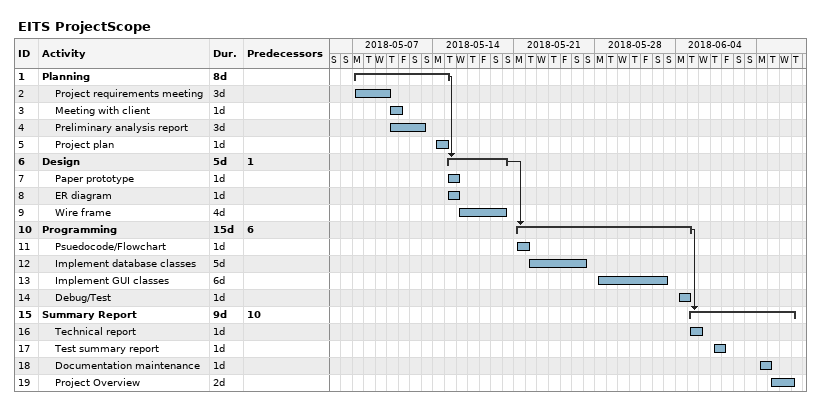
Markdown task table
EITS ProjectScope

| ID | Level | Task | Duration | Start | Finish | Predecessors |
|---|---|---|---|---|---|---|
| 1 | 1 | **Planning** | 8d | 2018-05-07 | 2018-05-15 |  |
| 2 | 2 | Project requirements meeting | 3d | 2018-05-07 | 2018-05-10 |  |
| 3 | 2 | Meeting with client | 1d | 2018-05-10 | 2018-05-11 |  |
| 4 | 2 | Preliminary analysis report | 3d | 2018-05-10 | 2018-05-13 |  |
| 5 | 2 | Project plan | 1d | 2018-05-14 | 2018-05-15 |  |
| 6 | 1 | **Design** | 5d | 2018-05-15 | 2018-05-20 | 1 |
| 7 | 2 | Paper prototype | 1d | 2018-05-15 | 2018-05-16 |  |
| 8 | 2 | ER diagram | 1d | 2018-05-15 | 2018-05-16 |  |
| 9 | 2 | Wire frame | 4d | 2018-05-16 | 2018-05-20 |  |
| 10 | 1 | **Programming** | 15d | 2018-05-21 | 2018-06-05 | 6 |
| 11 | 2 | Psuedocode/Flowchart | 1d | 2018-05-21 | 2018-05-22 |  |
| 12 | 2 | Implement database classes | 5d | 2018-05-22 | 2018-05-27 |  |
| 13 | 2 | Implement GUI classes | 6d | 2018-05-28 | 2018-06-03 |  |
| 14 | 2 | Debug/Test | 1d | 2018-06-04 | 2018-06-05 |  |
| 15 | 1 | **Summary Report** | 9d | 2018-06-05 | 2018-06-14 | 10 |
| 16 | 2 | Technical report | 1d | 2018-06-05 | 2018-06-06 |  |
| 17 | 2 | Test summary report | 1d | 2018-06-07 | 2018-06-08 |  |
| 18 | 2 | Documentation maintenance | 1d | 2018-06-11 | 2018-06-12 |  |
| 19 | 2 | Project Overview | 2d | 2018-06-12 | 2018-06-14 |  |
